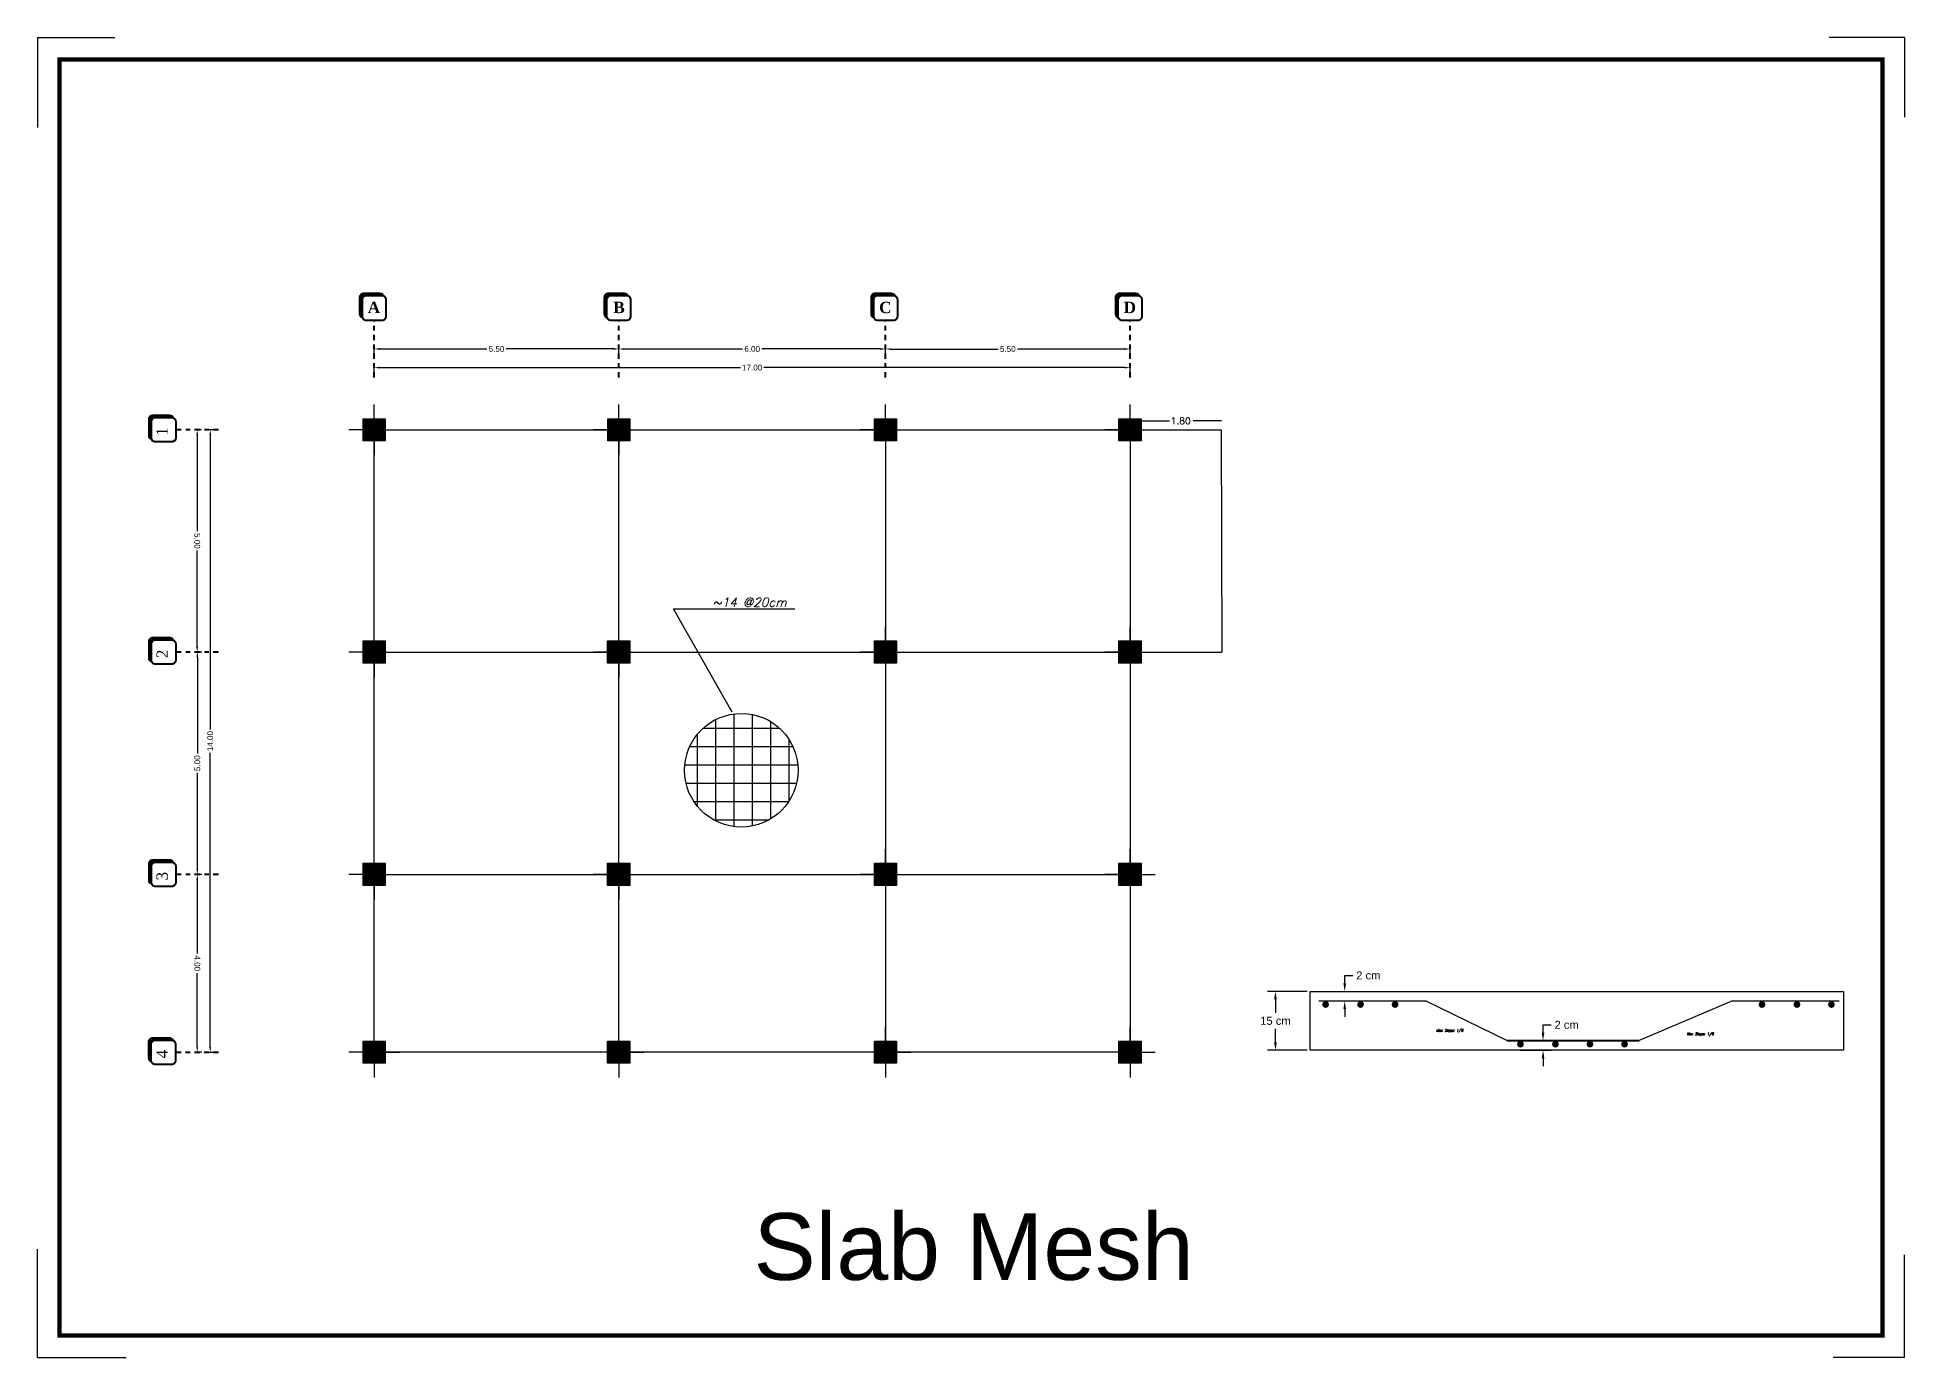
# Model space of a CAD drawing. Header units: inches. Extents: x -1152 to 1352, y 183 to 608.
# Drawn here: x 792 to 834, y 289.44 to 319.14 of the extents above; entities that cross this region are included whole.
import ezdxf
from ezdxf.enums import TextEntityAlignment as Align

# ---------------------------------------------------------------- set-up
doc = ezdxf.new("R2010")
doc.units = ezdxf.units.IN
doc.header["$MEASUREMENT"] = 0
doc.linetypes.add('ACAD_ISO10W100', pattern=[18, 12, -3, 0, -3])
for name, color, linetype, lineweight in [('dimention', 2, 'Continuous', 13), ('HATCH WALL', 40, 'Continuous', 40), ('Layer1', 1, 'Continuous', 40), ('Layer4', 252, 'Continuous', 25)]:
    doc.layers.add(name, color=color, linetype=linetype, lineweight=lineweight)
for name, color, linetype in [('hatch', 8, 'Continuous'), ('SAZE_DRAWINGS', 7, 'Continuous'), ('TEXT', 3, 'Continuous')]:
    doc.layers.add(name, color=color, linetype=linetype)
doc.styles.add('DIMPLAN', font='romanc.shx', dxfattribs={"height": 0.15})
doc.styles.add('SAZE_STYLE', font='romancp.shx', dxfattribs={"oblique": 15})
doc.styles.add('SAZE_STYLE1', font='romant.shx', dxfattribs={"oblique": 15})
doc.styles.get("Standard").update_dxf_attribs({"font": 'arial.ttf'})
doc.styles.add('style1', font='arial.ttf')
doc.styles.add('TIMES NEW ROMAN', font='times.ttf', dxfattribs={"height": 0.2})
doc.dimstyles.new('SAZE_DIM_STYLE', dxfattribs={"dimtxt": 0.2, "dimasz": 0.2, "dimexe": 0.1, "dimexo": 0.05, "dimgap": 0.05, "dimtad": 0, "dimzin": 0, "dimdsep": 46, "dimtxsty": 'SAZE_STYLE', "dimcen": 0.09, "dimclrd": 2, "dimclre": 2, "dimclrt": 3, "dimadec": 0, "dimazin": 0, "dimtfac": 1, "dimtdec": 4, "dimtix": 1, "dimtmove": 1, "dimatfit": 3, "dimfxl": 1, "dimtolj": 1, "dimtzin": 0, "dimarcsym": 0})
doc.dimstyles.new('sitting', dxfattribs={"dimtxt": 0.13, "dimasz": 0.12, "dimexe": 0.05, "dimexo": 0.05, "dimgap": 0.05, "dimtad": 0, "dimzin": 0, "dimdsep": 46, "dimtxsty": 'style1', "dimcen": 0, "dimazin": 0, "dimtm": 1e-09, "dimtfac": 1, "dimtofl": 0, "dimtmove": 1, "dimatfit": 3, "dimldrblk": 'DOT', "dimfxl": 0.1, "dimfxlon": 1, "dimtolj": 1, "dimtzin": 0, "dimarcsym": 0})
doc.dimstyles.get("Standard").update_dxf_attribs({"dimtxt": 0.18, "dimasz": 0.18, "dimexe": 0.18, "dimexo": 0.0625, "dimgap": 0.09, "dimtad": 0, "dimtih": 1, "dimtoh": 1, "dimdec": 4, "dimzin": 0, "dimdsep": 46, "dimtxsty": 'Standard', "dimcen": 0.09, "dimadec": 0, "dimazin": 0, "dimtfac": 1, "dimtdec": 4, "dimtofl": 0, "dimtmove": 0, "dimatfit": 3, "dimfxl": 1, "dimtolj": 1, "dimtzin": 0, "dimarcsym": 0})

# ---------------------------------------------------------------- blocks, each defined once
blk = doc.blocks.new('5050new')
h = blk.add_hatch(color=256)
h.dxf.hatch_style = 1
h.paths.add_polyline_path([(6309.307, 1826.545), (6308.807, 1826.545), (6308.807, 1826.045), (6309.307, 1826.045)])
for p, q in [((6309.057, 1826.545), (6309.057, 1826.863)), ((6308.807, 1826.295), (6308.489, 1826.295)), ((6309.307, 1826.295), (6309.625, 1826.295)), ((6309.057, 1826.045), (6309.057, 1825.727))]:
    blk.add_line(p, q)
blk.add_lwpolyline([(6308.807, 1826.545), (6309.307, 1826.545), (6309.307, 1826.045), (6308.807, 1826.045)], close=True)
blk = doc.blocks.new('axha')
for p in [(102.376, 27.576), (107.877, 27.576), (113.877, 27.576), (119.377, 27.576), (102.375, 22.576), (107.876, 22.576), (113.876, 22.576), (119.377, 22.576), (102.375, 17.576), (107.875, 17.576), (113.875, 17.576), (119.377, 17.576), (102.375, 13.576), (107.875, 13.576), (113.875, 13.576), (119.377, 13.576)]:
    blk.add_blockref('5050new', p)
blk = doc.blocks.new('axis')
at = {"layer": 'hatch'}
h = blk.add_hatch(dxfattribs=at)
h.set_pattern_fill('ANSI31', color=256, scale=0.003, angle=90)
h.set_pattern_definition([(135, (0, 0), (-0.00673519209, -0.00673519209), [])])
h.paths.add_polyline_path([(767.48, 242.255, 0.414214), (767.384, 242.159), (767.384, 241.79, 0.308343), (767.445, 241.701, -0.09388), (767.438, 241.736), (767.438, 242.105, -0.414214), (767.534, 242.201), (767.903, 242.201, -0.09388), (767.938, 242.194, 0.308343), (767.848, 242.255)])
at = {"layer": 'Layer4'}
blk.add_lwpolyline([(767.938, 242.194, 0.308343), (767.848, 242.255), (767.48, 242.255, 0.414214), (767.384, 242.159), (767.384, 241.79, 0.308343), (767.445, 241.701, 0.308343)], format="xyb", dxfattribs=at)
for points in [[(767.534, 241.64), (767.903, 241.64, 0.414214), (767.999, 241.736), (767.999, 242.105, 0.414214), (767.903, 242.201), (767.534, 242.201, 0.414214), (767.438, 242.105), (767.438, 241.736, 0.414214)], [(767.534, 241.655), (767.903, 241.655, 0.414214), (767.984, 241.736), (767.984, 242.105, 0.414214), (767.903, 242.186), (767.534, 242.186, 0.414214), (767.453, 242.105), (767.453, 241.736, 0.414214)]]:
    blk.add_lwpolyline(points, format="xyb", close=True, dxfattribs=at)
blk = doc.blocks.new('*D35')
at = {"layer": 'DEFPOINTS', "color": 0, "transparency": 16777216}
for p in [(6603.94, 1855.689), (6598.438, 1855.047), (6603.94, 1855.047)]:
    blk.add_point(p, dxfattribs=at)
at = {"layer": 'dimention', "color": 0, "lineweight": -2, "transparency": 16777216}
for p, q in [((6598.438, 1855.589), (6598.438, 1855.739)), ((6598.558, 1855.689), (6600.97, 1855.689)), ((6603.82, 1855.689), (6601.408, 1855.689)), ((6603.94, 1855.589), (6603.94, 1855.739))]:
    blk.add_line(p, q, dxfattribs=at)
at = {"layer": 'dimention', "color": 0, "transparency": 16777216}
for points in [[(6598.558, 1855.709), (6598.558, 1855.669), (6598.438, 1855.689)], [(6603.82, 1855.709), (6603.82, 1855.669), (6603.94, 1855.689)]]:
    blk.add_solid(points, dxfattribs=at)
at = {"layer": 'dimention', "color": 0, "transparency": 16777216, "insert": (6601.189, 1855.689), "char_height": 0.13, "attachment_point": 5, "style": 'style1'}
blk.add_mtext('\\A1;5.50', dxfattribs=at)
blk = doc.blocks.new('_Dot')
at = {"color": 0, "linetype": 'ByBlock', "lineweight": -2}
blk.add_line((-0.5, 0), (-1, 0), dxfattribs=at)
at = {"color": 0, "linetype": 'ByBlock', "const_width": 0.5}
blk.add_lwpolyline([(-0.25, 0, 1), (0.25, 0, 1)], format="xyb", close=True, dxfattribs=at)
blk = doc.blocks.new('*D30')
at = {"layer": 'DEFPOINTS', "color": 0, "transparency": 16777216}
for p in [(6609.94, 1855.689), (6603.94, 1855.047), (6609.94, 1855.047)]:
    blk.add_point(p, dxfattribs=at)
at = {"layer": 'dimention', "color": 0, "lineweight": -2, "transparency": 16777216}
for p, q in [((6603.94, 1855.589), (6603.94, 1855.739)), ((6604.06, 1855.689), (6606.721, 1855.689)), ((6609.82, 1855.689), (6607.159, 1855.689)), ((6609.94, 1855.589), (6609.94, 1855.739))]:
    blk.add_line(p, q, dxfattribs=at)
at = {"layer": 'dimention', "color": 0, "transparency": 16777216}
for points in [[(6604.06, 1855.709), (6604.06, 1855.669), (6603.94, 1855.689)], [(6609.82, 1855.709), (6609.82, 1855.669), (6609.94, 1855.689)]]:
    blk.add_solid(points, dxfattribs=at)
at = {"layer": 'dimention', "color": 0, "transparency": 16777216, "insert": (6606.94, 1855.689), "char_height": 0.13, "attachment_point": 5, "rotation": 359.9997, "style": 'style1'}
blk.add_mtext('\\A1;6.00', dxfattribs=at)
blk = doc.blocks.new('*D31')
at = {"layer": 'DEFPOINTS', "color": 0, "transparency": 16777216}
for p in [(6615.44, 1855.688), (6609.938, 1855.047), (6615.44, 1855.047)]:
    blk.add_point(p, dxfattribs=at)
at = {"layer": 'dimention', "color": 0, "lineweight": -2, "transparency": 16777216}
for p, q in [((6609.938, 1855.588), (6609.938, 1855.738)), ((6610.058, 1855.688), (6612.47, 1855.688)), ((6615.32, 1855.688), (6612.908, 1855.688)), ((6615.44, 1855.588), (6615.44, 1855.738))]:
    blk.add_line(p, q, dxfattribs=at)
at = {"layer": 'dimention', "color": 0, "transparency": 16777216}
for points in [[(6610.058, 1855.708), (6610.058, 1855.668), (6609.938, 1855.688)], [(6615.32, 1855.708), (6615.32, 1855.668), (6615.44, 1855.688)]]:
    blk.add_solid(points, dxfattribs=at)
at = {"layer": 'dimention', "color": 0, "transparency": 16777216, "insert": (6612.689, 1855.688), "char_height": 0.13, "attachment_point": 5, "rotation": 0.0036, "style": 'style1'}
blk.add_mtext('\\A1;5.50', dxfattribs=at)
blk = doc.blocks.new('*D36')
at = {"layer": 'DEFPOINTS', "color": 0, "transparency": 16777216}
for p in [(6594.938, 1853.871), (6594.457, 1848.871), (6594.939, 1848.871)]:
    blk.add_point(p, dxfattribs=at)
at = {"layer": 'dimention', "color": 0, "lineweight": -2, "transparency": 16777216}
for p, q in [((6594.557, 1853.871), (6594.407, 1853.871)), ((6594.457, 1853.751), (6594.457, 1851.59)), ((6594.457, 1848.991), (6594.457, 1851.153)), ((6594.557, 1848.871), (6594.407, 1848.871))]:
    blk.add_line(p, q, dxfattribs=at)
at = {"layer": 'dimention', "color": 0, "transparency": 16777216}
for points in [[(6594.477, 1853.751), (6594.437, 1853.751), (6594.457, 1853.871)], [(6594.477, 1848.991), (6594.437, 1848.991), (6594.457, 1848.871)]]:
    blk.add_solid(points, dxfattribs=at)
at = {"layer": 'dimention', "color": 0, "transparency": 16777216, "insert": (6594.457, 1851.371), "char_height": 0.13, "attachment_point": 5, "rotation": 270.0088, "style": 'style1'}
blk.add_mtext('\\A1;5.00', dxfattribs=at)
blk = doc.blocks.new('*D32')
at = {"layer": 'DEFPOINTS', "color": 0, "transparency": 16777216}
for p in [(6594.938, 1843.871), (6594.459, 1839.871), (6594.938, 1839.871)]:
    blk.add_point(p, dxfattribs=at)
at = {"layer": 'dimention', "color": 0, "lineweight": -2, "transparency": 16777216}
for p, q in [((6594.559, 1843.871), (6594.409, 1843.871)), ((6594.459, 1843.751), (6594.459, 1842.092)), ((6594.459, 1839.991), (6594.459, 1841.65)), ((6594.559, 1839.871), (6594.409, 1839.871))]:
    blk.add_line(p, q, dxfattribs=at)
at = {"layer": 'dimention', "color": 0, "transparency": 16777216}
for points in [[(6594.479, 1843.751), (6594.439, 1843.751), (6594.459, 1843.871)], [(6594.479, 1839.991), (6594.439, 1839.991), (6594.459, 1839.871)]]:
    blk.add_solid(points, dxfattribs=at)
at = {"layer": 'dimention', "color": 0, "transparency": 16777216, "insert": (6594.459, 1841.871), "char_height": 0.13, "attachment_point": 5, "rotation": 270.0046, "style": 'style1'}
blk.add_mtext('\\A1;4.00', dxfattribs=at)
blk = doc.blocks.new('*D33')
at = {"layer": 'DEFPOINTS', "color": 0, "transparency": 16777216}
for p in [(6615.44, 1855.27), (6598.438, 1855.047), (6615.44, 1855.047)]:
    blk.add_point(p, dxfattribs=at)
at = {"layer": 'dimention', "color": 0, "lineweight": -2, "transparency": 16777216}
for p, q in [((6598.438, 1855.17), (6598.438, 1855.32)), ((6598.558, 1855.27), (6606.676, 1855.27)), ((6615.32, 1855.27), (6607.202, 1855.27)), ((6615.44, 1855.17), (6615.44, 1855.32))]:
    blk.add_line(p, q, dxfattribs=at)
at = {"layer": 'dimention', "color": 0, "transparency": 16777216}
for points in [[(6598.558, 1855.29), (6598.558, 1855.25), (6598.438, 1855.27)], [(6615.32, 1855.29), (6615.32, 1855.25), (6615.44, 1855.27)]]:
    blk.add_solid(points, dxfattribs=at)
at = {"layer": 'dimention', "color": 0, "transparency": 16777216, "insert": (6606.939, 1855.27), "char_height": 0.13, "attachment_point": 5, "style": 'style1'}
blk.add_mtext('\\A1;17.00', dxfattribs=at)
blk = doc.blocks.new('*D37')
at = {"layer": 'DEFPOINTS', "color": 0, "transparency": 16777216}
for p in [(6594.938, 1853.871), (6594.75, 1839.867), (6594.936, 1839.867)]:
    blk.add_point(p, dxfattribs=at)
at = {"layer": 'dimention', "color": 0, "lineweight": -2, "transparency": 16777216}
for p, q in [((6594.851, 1853.871), (6594.701, 1853.871)), ((6594.751, 1853.751), (6594.751, 1847.132)), ((6594.75, 1839.987), (6594.75, 1846.606)), ((6594.85, 1839.867), (6594.7, 1839.867))]:
    blk.add_line(p, q, dxfattribs=at)
at = {"layer": 'dimention', "color": 0, "transparency": 16777216}
for points in [[(6594.731, 1853.751), (6594.771, 1853.751), (6594.751, 1853.871)], [(6594.73, 1839.987), (6594.77, 1839.987), (6594.75, 1839.867)]]:
    blk.add_solid(points, dxfattribs=at)
at = {"layer": 'dimention', "color": 0, "transparency": 16777216, "insert": (6594.75, 1846.869), "char_height": 0.13, "attachment_point": 5, "rotation": 89.9919, "style": 'style1'}
blk.add_mtext('\\A1;14.00', dxfattribs=at)
blk = doc.blocks.new('*D34')
at = {"layer": 'DEFPOINTS', "color": 0, "transparency": 16777216}
for p in [(6594.938, 1848.871), (6594.46, 1843.871), (6594.938, 1843.871)]:
    blk.add_point(p, dxfattribs=at)
at = {"layer": 'dimention', "color": 0, "lineweight": -2, "transparency": 16777216}
for p, q in [((6594.56, 1848.871), (6594.41, 1848.871)), ((6594.46, 1848.751), (6594.46, 1846.59)), ((6594.46, 1843.991), (6594.46, 1846.153)), ((6594.56, 1843.871), (6594.41, 1843.871))]:
    blk.add_line(p, q, dxfattribs=at)
at = {"layer": 'dimention', "color": 0, "transparency": 16777216}
for points in [[(6594.44, 1848.751), (6594.48, 1848.751), (6594.46, 1848.871)], [(6594.44, 1843.991), (6594.48, 1843.991), (6594.46, 1843.871)]]:
    blk.add_solid(points, dxfattribs=at)
at = {"layer": 'dimention', "color": 0, "transparency": 16777216, "insert": (6594.46, 1846.371), "char_height": 0.13, "attachment_point": 5, "rotation": 90, "style": 'style1'}
blk.add_mtext('\\A1;5.00', dxfattribs=at)
blk = doc.blocks.new('*D390')
at = {"color": 0, "lineweight": -2, "transparency": 16777216}
for p, q in [((821.409, 297.861), (821.409, 298.041)), ((821.409, 298.041), (821.589, 298.041)), ((820.893, 297.681), (821.589, 297.681)), ((820.893, 297.469), (821.589, 297.469)), ((821.409, 297.289), (821.409, 297.109))]:
    blk.add_line(p, q, dxfattribs=at)
at = {"color": 0, "transparency": 16777216}
for points in [[(821.379, 297.861), (821.439, 297.861), (821.409, 297.681)], [(821.379, 297.289), (821.439, 297.289), (821.409, 297.469)]]:
    blk.add_solid(points, dxfattribs=at)
at = {"layer": 'DEFPOINTS', "color": 0, "transparency": 16777216}
for p in [(820.83, 297.681), (820.83, 297.469), (821.409, 297.681)]:
    blk.add_point(p, dxfattribs=at)
at = {"color": 0, "transparency": 16777216, "insert": (821.94, 298.041), "char_height": 0.18, "attachment_point": 5}
blk.add_mtext('\\A1;2 cm', dxfattribs=at)
blk = doc.blocks.new('*D389')
at = {"color": 0, "lineweight": -2, "transparency": 16777216}
for p, q in [((825.353, 296.57), (826.05, 296.57)), ((825.87, 296.75), (825.87, 296.93)), ((825.87, 296.93), (826.05, 296.93)), ((825.353, 296.357), (826.05, 296.357)), ((825.87, 296.177), (825.87, 295.997))]:
    blk.add_line(p, q, dxfattribs=at)
at = {"color": 0, "transparency": 16777216}
for points in [[(825.84, 296.75), (825.9, 296.75), (825.87, 296.57)], [(825.84, 296.177), (825.9, 296.177), (825.87, 296.357)]]:
    blk.add_solid(points, dxfattribs=at)
at = {"layer": 'DEFPOINTS', "color": 0, "transparency": 16777216}
for p in [(825.29, 296.57), (825.87, 296.57), (825.29, 296.357)]:
    blk.add_point(p, dxfattribs=at)
at = {"color": 0, "transparency": 16777216, "insert": (826.4, 296.93), "char_height": 0.18, "attachment_point": 5}
blk.add_mtext('\\A1;2 cm', dxfattribs=at)
blk = doc.blocks.new('*D391')
at = {"color": 0, "lineweight": -2, "transparency": 16777216}
for p, q in [((820.566, 297.681), (819.671, 297.681)), ((819.851, 297.501), (819.851, 297.201)), ((819.851, 296.538), (819.851, 296.837)), ((820.566, 296.358), (819.671, 296.358))]:
    blk.add_line(p, q, dxfattribs=at)
at = {"color": 0, "transparency": 16777216}
for points in [[(819.821, 297.501), (819.881, 297.501), (819.851, 297.681)], [(819.821, 296.538), (819.881, 296.538), (819.851, 296.358)]]:
    blk.add_solid(points, dxfattribs=at)
at = {"layer": 'DEFPOINTS', "color": 0, "transparency": 16777216}
for p in [(819.851, 297.681), (820.629, 297.681), (820.629, 296.358)]:
    blk.add_point(p, dxfattribs=at)
at = {"color": 0, "transparency": 16777216, "insert": (819.851, 297.019), "char_height": 0.18, "attachment_point": 5}
blk.add_mtext('\\A1;15 cm', dxfattribs=at)
blk = doc.blocks.new('AXBANDI123ABC')
at = {"layer": 'Layer1', "linetype": 'ACAD_ISO10W100', "ltscale": 0.01}
for p, q in [((6598.438, 1855.047), (6598.438, 1856.33)), ((6603.94, 1855.047), (6603.94, 1856.33)), ((6609.94, 1855.047), (6609.94, 1856.33)), ((6615.44, 1855.047), (6615.44, 1856.33)), ((6594.938, 1853.871), (6593.98, 1853.871)), ((6594.938, 1848.871), (6593.98, 1848.871)), ((6594.938, 1843.871), (6593.98, 1843.871)), ((6594.936, 1839.867), (6593.978, 1839.867))]:
    blk.add_line(p, q, dxfattribs=at)
at = {"layer": 'Layer1'}
for p, rotation in [((5830.756, 1614.573), 0.008750763624052858), ((5836.258, 1614.573), 0.008750763624052854), ((5842.258, 1614.573), 0.008750763624052854), ((5847.758, 1614.573), 0.008750763624052851)]:
    blk.add_blockref('axis', p, dxfattribs=dict(at, rotation=rotation))
at = {"layer": 'Layer1', "xscale": -1, "rotation": 90.00875076362396}
for p in [(6835.503, 2621.627), (6835.503, 2616.627), (6835.503, 2611.627), (6835.501, 2607.622)]:
    blk.add_blockref('axis', p, dxfattribs=at)
at = {"layer": 'TEXT', "color": 9, "true_color": 0xc7c8ca, "attachment_point": 3, "style": 'TIMES NEW ROMAN'}
for s, insert, char_height, rotation in [('{\\fTimes New Roman|b1|i0|c0|p18;A}', (6598.571, 1856.751), 0.2556, 0.0088), ('{\\fTimes New Roman|b1|i0|c0|p18;B}', (6604.073, 1856.751), 0.2556, 0.0088), ('{\\fTimes New Roman|b1|i0|c178|p18;C}', (6610.073, 1856.751), 0.2556, 0.0088), ('{\\fTimes New Roman|b1|i0|c0|p18;D}', (6615.573, 1856.751), 0.2556, 0.0088), ('1', (6593.54, 1853.927), 0.256, 90.0088), ('2', (6593.54, 1848.927), 0.256, 90.0088), ('3', (6593.54, 1843.927), 0.256, 90.0088), ('4', (6593.538, 1839.923), 0.256, 90.0088)]:
    blk.add_mtext_dynamic_manual_height_columns(s, width=0.30135, gutter_width=12.5, heights=[0], dxfattribs=dict(at, insert=insert, char_height=char_height, rotation=rotation))
at = {"layer": 'dimention', "color": 9, "true_color": 0xc7c8ca}
for p1, p2, distance, picture, middle in [((6598.438, 1855.047), (6603.94, 1855.047), 0.642, '*D35', (6601.189, 1855.689)), ((6603.94, 1855.047), (6609.94, 1855.047), 0.642, '*D30', (6606.94, 1855.689)), ((6609.938, 1855.047), (6615.44, 1855.047), 0.641, '*D31', (6612.689, 1855.688)), ((6598.438, 1855.047), (6615.44, 1855.047), 0.223, '*D33', (6606.939, 1855.27)), ((6594.938, 1853.871), (6594.939, 1848.871), -0.481, '*D36', (6594.457, 1851.371)), ((6594.938, 1853.871), (6594.938, 1843.871), -0.187, '*D37', (6594.75, 1846.869)), ((6594.938, 1848.871), (6594.938, 1843.871), -0.478, '*D34', (6594.46, 1846.371)), ((6594.938, 1843.871), (6594.938, 1839.871), -0.479, '*D32', (6594.459, 1841.871))]:
    dim = blk.add_aligned_dim(p1=p1, p2=p2, distance=distance, dimstyle='sitting', override={"dimarcsym": 1}, dxfattribs=at)
    dim.commit()
    dim.dimension.update_dxf_attribs({"geometry": picture, "text_midpoint": middle})

msp = doc.modelspace()

# ---------------------------------------------------------------- hatches: boundary and pattern name
h = msp.add_hatch()
h.set_pattern_fill('ANSI37', color=6, scale=3.3, angle=45)
h.paths.add_polyline_path([(806.55962, 302.65674, 1), (809.11385, 302.65674, 1)])

# ---------------------------------------------------------------- linework, layer by layer
at = {"color": 1, "ltscale": 0.1}
for p, q in [((816.83146, 310.51529), (817.46494, 310.51529)), ((818.63413, 310.51529), (818.00065, 310.51529))]:
    msp.add_line(p, q, dxfattribs=at)
for p, q in [((799.57977, 296.31367), (799.57977, 310.37589)), ((799.83012, 310.31451), (816.58142, 310.31451)), ((805.07981, 296.56451), (805.08187, 310.06451)), ((811.08146, 310.06451), (811.07981, 296.56451)), ((816.33145, 310.31451), (818.63196, 310.31451)), ((816.58142, 310.31451), (816.58096, 296.31367)), ((818.63196, 310.31451), (818.64406, 305.31371)), ((799.82919, 305.31451), (816.33128, 305.31371)), ((816.83132, 305.31371), (818.64406, 305.31371)), ((799.82971, 300.31451), (816.33112, 300.31451)), ((820.62851, 297.68065), (832.62851, 297.68065)), ((820.62851, 296.35776), (820.62851, 297.68065)), ((832.62851, 297.68065), (832.62851, 296.35776)), ((816.58096, 296.31367), (799.57977, 296.31367)), ((832.62851, 296.35776), (820.62851, 296.35776))]:
    msp.add_line(p, q)
msp.add_circle((807.83674, 302.65674), 1.27712)
at = {"layer": 'HATCH WALL', "lineweight": 30}
for p, q in [((820.83011, 297.46857), (823.23304, 297.46857)), ((823.23304, 297.46857), (825.06382, 296.57367)), ((830.12901, 297.46836), (828.02971, 296.57367)), ((830.12901, 297.46836), (832.53194, 297.46836))]:
    msp.add_line(p, q, dxfattribs=at)
at = {"layer": 'HATCH WALL'}
msp.add_line((825.06277, 296.57367), (828.03016, 296.57367), dxfattribs=at)
at = {"layer": 'Layer4'}
for p, q in [((792.00317, 319.14301), (792.00317, 317.11283)), ((792.00317, 319.14301), (793.74378, 319.14301)), ((834.00317, 319.14301), (832.30516, 319.14301)), ((834.00317, 319.14301), (834.00317, 317.3443)), ((792.00317, 289.44301), (792.00317, 291.88066)), ((834.00317, 289.44301), (834.00317, 291.75704)), ((834.00317, 289.44301), (834.00317, 290.44301)), ((792.00317, 289.44301), (794.0032, 289.44301)), ((834.00317, 289.44301), (832.39828, 289.44301))]:
    msp.add_line(p, q, dxfattribs=at)
at = {"layer": 'Layer4', "const_width": 0.1}
msp.add_lwpolyline([(792.50317, 318.64301), (833.50317, 318.64301), (833.50317, 289.94301), (792.50317, 289.94301)], close=True, dxfattribs=at)
at = {"layer": 'SAZE_DRAWINGS', "color": 6, "const_width": 0.075}
for points in [[(820.9407, 297.38664, 1), (821.0157, 297.38664, 1)], [(821.72774, 297.38664, 1), (821.80274, 297.38664, 1)], [(822.50379, 297.38664, 1), (822.57879, 297.38664, 1)], [(830.75658, 297.38664, 1), (830.83158, 297.38664, 1)], [(831.54363, 297.38664, 1), (831.61863, 297.38664, 1)], [(832.31967, 297.38664, 1), (832.39467, 297.38664, 1)], [(825.32479, 296.49479, 1), (825.39979, 296.49479, 1)], [(826.11183, 296.49479, 1), (826.18683, 296.49479, 1)], [(826.88788, 296.49479, 1), (826.96288, 296.49479, 1)], [(827.66533, 296.49479, 1), (827.74033, 296.49479, 1)]]:
    msp.add_lwpolyline(points, format="xyb", close=True, dxfattribs=at)

# ---------------------------------------------------------------- block references
for name, p in [('axha', (-5611.85282, -1543.55645)), ('AXBANDI123ABC', (-5798.85819, -1543.55645))]:
    msp.add_blockref(name, p)

# ---------------------------------------------------------------- texts
at = {"color": 242, "style": 'DIMPLAN'}
msp.add_text('1.80', height=0.15, dxfattribs=at).set_placement((817.49351, 310.44029))
at = {"color": 6, "insert": (784.53617, 292.69328), "char_height": 1.5, "attachment_point": 1}
msp.add_mtext_dynamic_manual_height_columns('\\pxqc;Slab Mesh', width=57.0507531, gutter_width=36.72032, heights=[0], dxfattribs=at)
at = {"layer": 'SAZE_DRAWINGS', "color": 2, "style": 'SAZE_STYLE1', "oblique": 15}
for p in [(823.7697, 296.80428), (829.40214, 296.72516)]:
    msp.add_text('Max Slope: 1/6', height=0.0572165, dxfattribs=at).set_placement(p, align=Align.MIDDLE_CENTER)
at = {"layer": 'SAZE_DRAWINGS', "color": 3, "insert": (807.18536, 306.33434), "char_height": 0.2, "attachment_point": 7, "style": 'SAZE_STYLE'}
msp.add_mtext('\\A1;~14 @20cm', dxfattribs=at)

# ---------------------------------------------------------------- dimensions: what is measured, and where the dimension line sits
for base, p1, p2, text, picture, middle in [((821.40947, 297.68065), (820.83011, 297.46857), (820.83011, 297.68065), '2 cm', '*D390', (821.94014, 298.04065)), ((819.851, 297.68065), (820.62851, 296.35776), (820.62851, 297.68065), '15 cm', '*D391', (819.851, 297.0192)), ((825.86972, 296.56951), (825.29036, 296.35743), (825.29036, 296.56951), '2 cm', '*D389', (826.40039, 296.92951))]:
    dim = msp.add_linear_dim(base=base, p1=p1, p2=p2, angle=90, text=text, dimstyle='Standard')
    dim.commit()
    dim.dimension.update_dxf_attribs({"geometry": picture, "text_midpoint": middle})

# ---------------------------------------------------------------- leaders
at = {"layer": 'SAZE_DRAWINGS', "annotation_type": 0, "has_hookline": 1, "hookline_direction": 0, "text_width": 1.85714}
msp.add_leader([(807.63481, 303.9613), (806.31121, 306.28434), (807.13536, 306.28434)], dimstyle='SAZE_DIM_STYLE', override={"dimasz": 0.1, "dimgap": 0.05, "dimtad": 1, "dimdec": 3, "dimse1": 1, "dimse2": 1, "dimclrd": 2}, dxfattribs=at)

doc.saveas('drawing.dxf')
